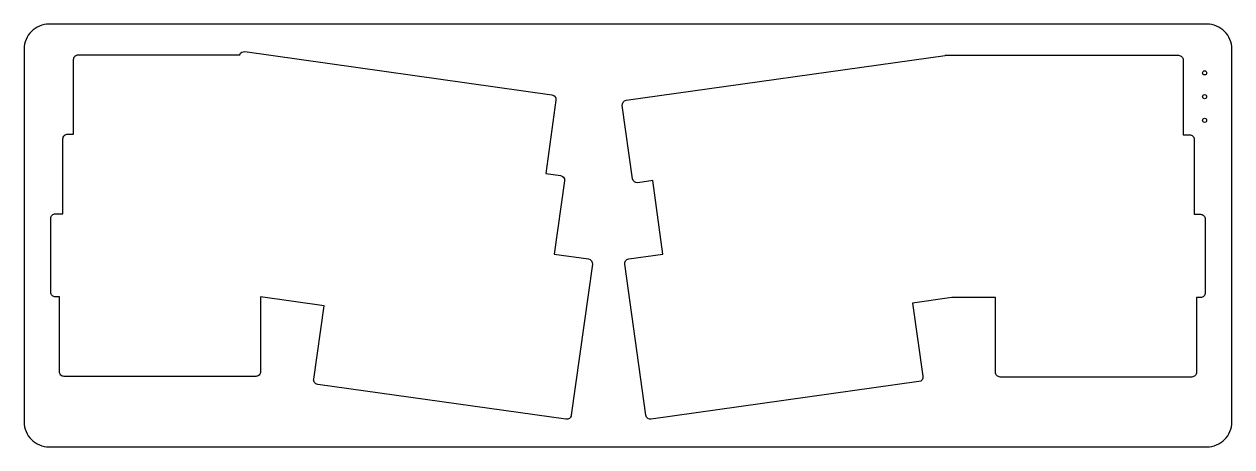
# Model space of a CAD drawing. Header units: millimetres. Extents: x -6 to 287, y -102 to 0.
import ezdxf

# ---------------------------------------------------------------- set-up
doc = ezdxf.new("R2010")
doc.units = ezdxf.units.MM

msp = doc.modelspace()

# ---------------------------------------------------------------- linework, layer by layer
for points in [[(286.61, -6, 0.414214), (280.61, 0), (0, 0, 0.414214), (-6, -6), (-6, -96.31, 0.414214), (0, -102.31), (280.61, -102.31, 0.414214), (286.61, -96.31)], [(126.55, -94.68, -0.414224), (125.27, -95.64), (65.12, -87.19, -0.41423), (64.15, -85.91), (66.65, -68.17), (51.27, -66.01), (51.27, -84.12, -0.414214), (50.13, -85.26), (3.68, -85.26, -0.414214), (2.55, -84.12), (2.55, -66.02), (1.59, -66.02, -0.414214), (0.45, -64.88), (0.45, -47.01, -0.414214), (1.59, -45.87), (3.4, -45.87), (3.4, -27.77, -0.414214), (4.54, -26.63), (5.98, -26.63), (5.98, -8.53, -0.414214), (7.11, -7.39), (46.22, -7.39, -0.355001), (47.45, -6.65), (121.88, -17.09, -0.414071), (122.85, -18.38), (120.37, -36.13), (123.94, -36.63, -0.414205), (124.91, -37.92), (122.42, -55.66), (130.72, -56.83, -0.414161), (131.69, -58.11)], [(142.69, -38.39, -0.414199), (141.41, -37.42), (138.92, -19.72, -0.414136), (139.89, -18.43), (217.14, -7.55, -0.034999), (217.3, -7.54), (273.69, -7.54, -0.414214), (274.82, -8.68), (274.82, -26.78), (276.35, -26.78, -0.414214), (277.49, -27.92), (277.49, -46.02), (279.02, -46.02, -0.414214), (280.16, -47.16), (280.16, -65.04, -0.414214), (279.02, -66.17), (278.06, -66.17), (278.06, -84.27, -0.414214), (276.92, -85.41), (230.47, -85.41, -0.414214), (229.34, -84.27), (229.34, -66.17), (218.74, -66.17), (209.27, -67.5), (211.76, -85.24, -0.414199), (210.79, -86.53), (145.93, -95.64, -0.414204), (144.65, -94.68), (139.51, -58.11, -0.414197), (140.48, -56.83), (148.78, -55.66), (146.28, -37.88)]]:
    msp.add_lwpolyline(points, format="xyb", close=True)
for centre in [(280, -11.79), (280, -17.54), (280, -23.29)]:
    msp.add_circle(centre, 0.5)

doc.saveas('drawing.dxf')
